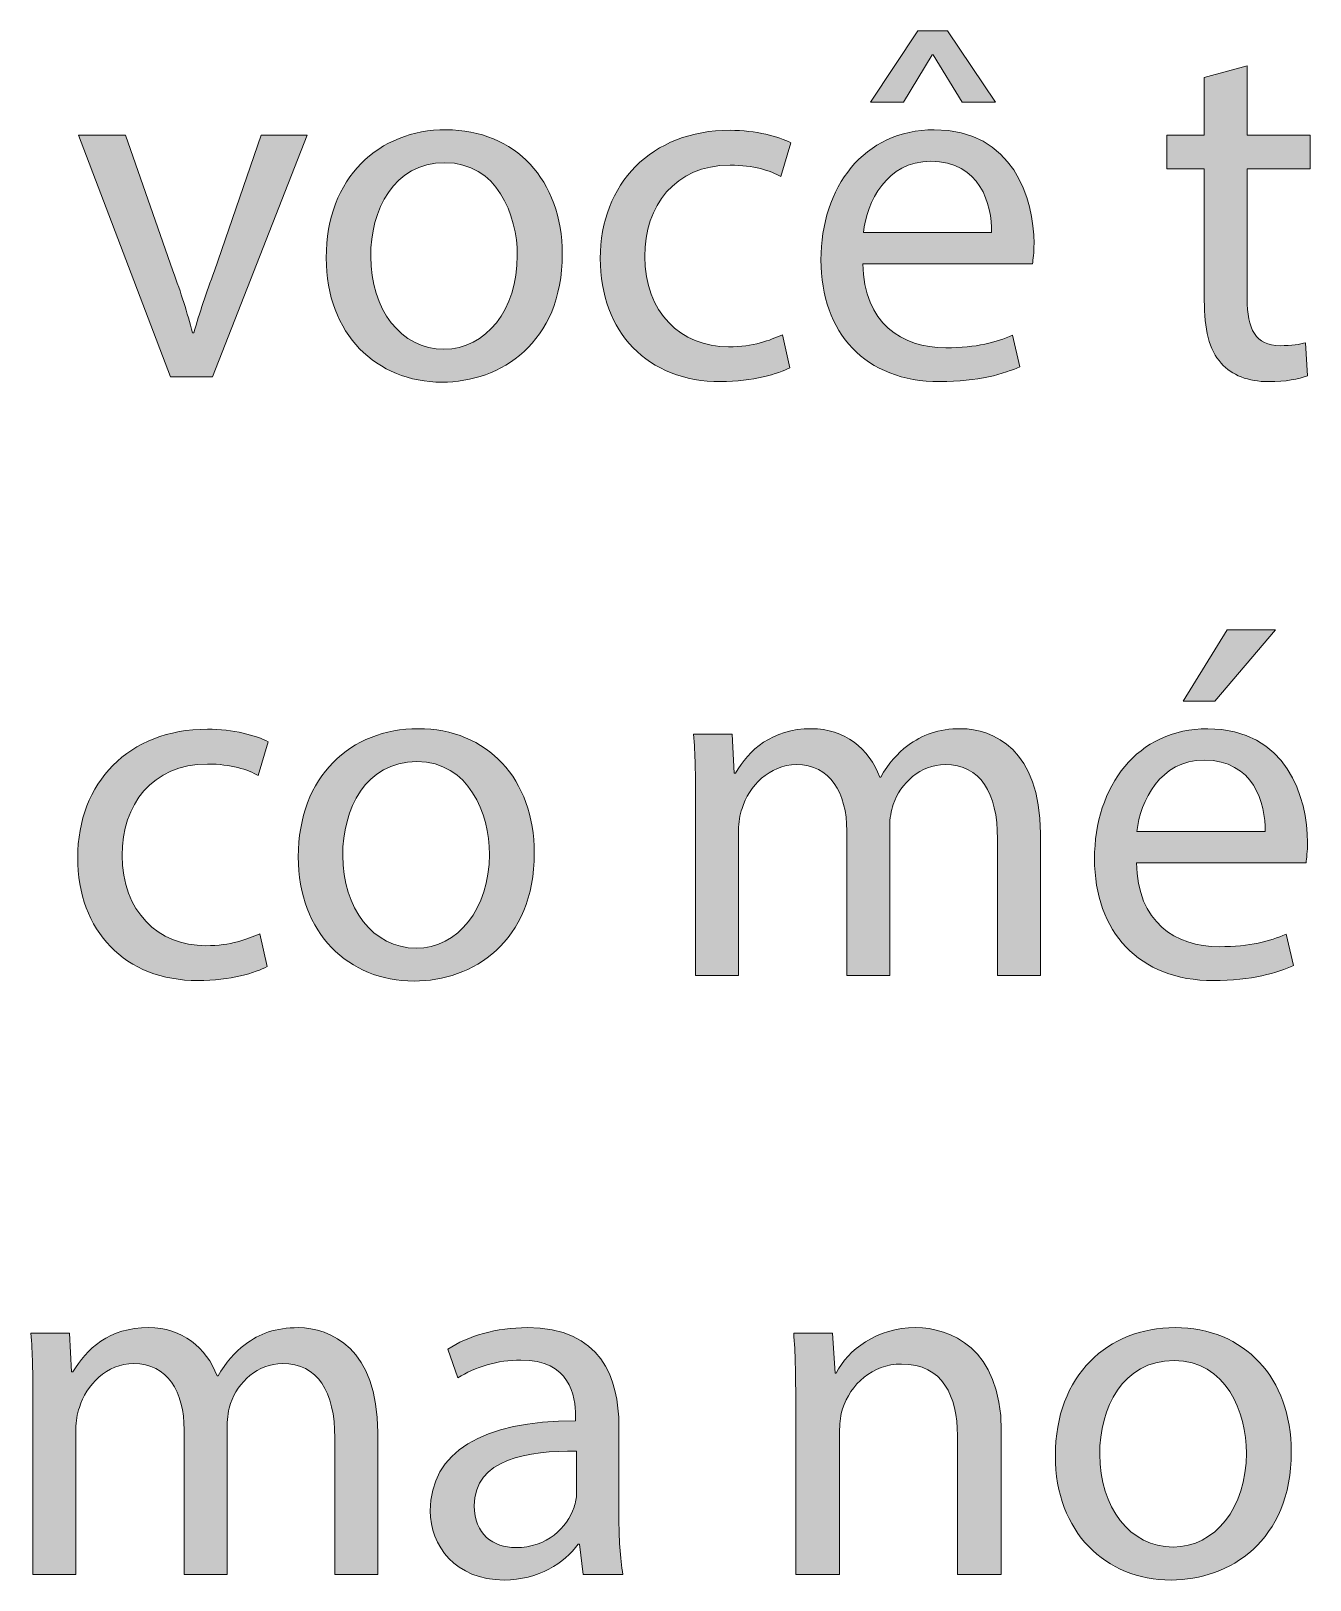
# Model space of a CAD drawing. Header units: inches. Extents: x -507 to 1392, y -754 to 68.
# Drawn here: x 702.62 to 728.25, y -320.25 to -289.21 of the extents above; entities that cross this region are included whole.
import ezdxf

# ---------------------------------------------------------------- set-up
doc = ezdxf.new("R2010")
doc.units = ezdxf.units.IN
doc.header["$MEASUREMENT"] = 0
doc.layers.add('back', color=7, linetype='Continuous')

# ---------------------------------------------------------------- blocks, each defined once
blk = doc.blocks.new('block 192')
at = {"layer": 'back', "true_color": 0x231f20}
h = blk.add_hatch(color=250, dxfattribs=at)
h.dxf.hatch_style = 2
edge = h.paths.add_edge_path()
edge.add_spline(control_points=[(719.291, -293.882), (719.311, -295.072), (720.07, -295.562), (720.95, -295.562), (721.579, -295.562), (721.959, -295.452), (722.289, -295.312), (722.289, -295.312), (722.438, -295.941), (722.438, -295.941), (722.129, -296.081), (721.6, -296.241), (720.83, -296.241), (719.341, -296.241), (718.451, -295.262), (718.451, -293.802), (718.451, -292.343), (719.311, -291.194), (720.72, -291.194), (722.299, -291.194), (722.719, -292.583), (722.719, -293.473), (722.719, -293.652), (722.699, -293.792), (722.688, -293.882), (722.688, -293.882), (719.291, -293.882), (719.291, -293.882)], knot_values=[0, 0, 0, 0, 1, 1, 1, 2, 2, 2, 3, 3, 3, 4, 4, 4, 5, 5, 5, 6, 6, 6, 7, 7, 7, 8, 8, 8, 9, 9, 9, 9], degree=3, periodic=1)
edge = h.paths.add_edge_path()
edge.add_spline(control_points=[(721.869, -293.253), (721.879, -292.693), (721.64, -291.824), (720.649, -291.824), (719.761, -291.824), (719.37, -292.643), (719.301, -293.253), (719.301, -293.253), (721.869, -293.253), (721.869, -293.253)], knot_values=[0, 0, 0, 0, 1, 1, 1, 2, 2, 2, 3, 3, 3, 3], degree=3, periodic=1)
h.paths.add_polyline_path([(720.989, -289.215), (721.949, -290.644), (721.279, -290.644), (720.7, -289.695), (720.68, -289.695), (720.101, -290.644), (719.44, -290.644), (720.39, -289.215)])
h = blk.add_hatch(color=250, dxfattribs=at)
h.dxf.hatch_style = 2
edge = h.paths.add_edge_path()
edge.add_spline(control_points=[(726.989, -289.915), (726.989, -289.915), (726.989, -291.304), (726.989, -291.304), (726.989, -291.304), (728.248, -291.304), (728.248, -291.304), (728.248, -291.304), (728.248, -291.974), (728.248, -291.974), (728.248, -291.974), (726.989, -291.974), (726.989, -291.974), (726.989, -291.974), (726.989, -294.582), (726.989, -294.582), (726.989, -295.182), (727.159, -295.521), (727.648, -295.521), (727.879, -295.521), (728.049, -295.492), (728.158, -295.461), (728.158, -295.461), (728.198, -296.121), (728.198, -296.121), (728.028, -296.191), (727.759, -296.241), (727.419, -296.241), (727.009, -296.241), (726.68, -296.111), (726.47, -295.871), (726.22, -295.611), (726.13, -295.182), (726.13, -294.612), (726.13, -294.612), (726.13, -291.974), (726.13, -291.974), (726.13, -291.974), (725.38, -291.974), (725.38, -291.974), (725.38, -291.974), (725.38, -291.304), (725.38, -291.304), (725.38, -291.304), (726.13, -291.304), (726.13, -291.304), (726.13, -291.304), (726.13, -290.145), (726.13, -290.145), (726.13, -290.145), (726.989, -289.915), (726.989, -289.915)], knot_values=[0, 0, 0, 0, 1, 1, 1, 2, 2, 2, 3, 3, 3, 4, 4, 4, 5, 5, 5, 6, 6, 6, 7, 7, 7, 8, 8, 8, 9, 9, 9, 10, 10, 10, 11, 11, 11, 12, 12, 12, 13, 13, 13, 14, 14, 14, 15, 15, 15, 16, 16, 16, 17, 17, 17, 17], degree=3, periodic=1)
h = blk.add_hatch(color=250, dxfattribs=at)
h.dxf.hatch_style = 2
edge = h.paths.add_edge_path()
edge.add_spline(control_points=[(704.52, -291.304), (704.52, -291.304), (705.47, -294.022), (705.47, -294.022), (705.629, -294.462), (705.759, -294.862), (705.859, -295.262), (705.859, -295.262), (705.889, -295.262), (705.889, -295.262), (705.999, -294.862), (706.139, -294.462), (706.299, -294.022), (706.299, -294.022), (707.238, -291.304), (707.238, -291.304), (707.238, -291.304), (708.158, -291.304), (708.158, -291.304), (708.158, -291.304), (706.259, -296.141), (706.259, -296.141), (706.259, -296.141), (705.419, -296.141), (705.419, -296.141), (705.419, -296.141), (703.58, -291.304), (703.58, -291.304), (703.58, -291.304), (704.52, -291.304), (704.52, -291.304)], knot_values=[0, 0, 0, 0, 1, 1, 1, 2, 2, 2, 3, 3, 3, 4, 4, 4, 5, 5, 5, 6, 6, 6, 7, 7, 7, 8, 8, 8, 9, 9, 9, 10, 10, 10, 10], degree=3, periodic=1)
h = blk.add_hatch(color=250, dxfattribs=at)
h.dxf.hatch_style = 2
edge = h.paths.add_edge_path()
edge.add_spline(control_points=[(713.268, -293.683), (713.268, -295.472), (712.028, -296.251), (710.859, -296.251), (709.55, -296.251), (708.54, -295.292), (708.54, -293.762), (708.54, -292.143), (709.6, -291.194), (710.938, -291.194), (712.328, -291.194), (713.268, -292.203), (713.268, -293.683)], knot_values=[0, 0, 0, 0, 1, 1, 1, 2, 2, 2, 3, 3, 3, 4, 4, 4, 4], degree=3, periodic=1)
edge = h.paths.add_edge_path()
edge.add_spline(control_points=[(709.43, -293.732), (709.43, -294.792), (710.039, -295.591), (710.898, -295.591), (711.738, -295.591), (712.368, -294.802), (712.368, -293.712), (712.368, -292.893), (711.958, -291.854), (710.919, -291.854), (709.88, -291.854), (709.43, -292.813), (709.43, -293.732)], knot_values=[0, 0, 0, 0, 1, 1, 1, 2, 2, 2, 3, 3, 3, 4, 4, 4, 4], degree=3, periodic=1)
h = blk.add_hatch(color=250, dxfattribs=at)
h.dxf.hatch_style = 2
edge = h.paths.add_edge_path()
edge.add_spline(control_points=[(717.828, -295.961), (717.599, -296.081), (717.089, -296.241), (716.439, -296.241), (714.979, -296.241), (714.03, -295.251), (714.03, -293.772), (714.03, -292.283), (715.05, -291.204), (716.629, -291.204), (717.149, -291.204), (717.608, -291.334), (717.849, -291.454), (717.849, -291.454), (717.648, -292.133), (717.648, -292.133), (717.438, -292.013), (717.109, -291.903), (716.629, -291.903), (715.52, -291.903), (714.92, -292.723), (714.92, -293.732), (714.92, -294.852), (715.64, -295.542), (716.6, -295.542), (717.099, -295.542), (717.429, -295.412), (717.679, -295.302), (717.679, -295.302), (717.828, -295.961), (717.828, -295.961)], knot_values=[0, 0, 0, 0, 1, 1, 1, 2, 2, 2, 3, 3, 3, 4, 4, 4, 5, 5, 5, 6, 6, 6, 7, 7, 7, 8, 8, 8, 9, 9, 9, 10, 10, 10, 10], degree=3, periodic=1)
h = blk.add_hatch(color=250, dxfattribs=at)
h.dxf.hatch_style = 2
edge = h.paths.add_edge_path()
edge.add_spline(control_points=[(724.771, -305.882), (724.79, -307.072), (725.55, -307.562), (726.429, -307.562), (727.059, -307.562), (727.438, -307.452), (727.769, -307.312), (727.769, -307.312), (727.918, -307.941), (727.918, -307.941), (727.608, -308.081), (727.079, -308.241), (726.31, -308.241), (724.82, -308.241), (723.931, -307.262), (723.931, -305.802), (723.931, -304.343), (724.79, -303.194), (726.199, -303.194), (727.778, -303.194), (728.198, -304.583), (728.198, -305.473), (728.198, -305.652), (728.179, -305.792), (728.168, -305.882), (728.168, -305.882), (724.771, -305.882), (724.771, -305.882)], knot_values=[0, 0, 0, 0, 1, 1, 1, 2, 2, 2, 3, 3, 3, 4, 4, 4, 5, 5, 5, 6, 6, 6, 7, 7, 7, 8, 8, 8, 9, 9, 9, 9], degree=3, periodic=1)
edge = h.paths.add_edge_path()
edge.add_spline(control_points=[(727.349, -305.253), (727.358, -304.693), (727.119, -303.824), (726.129, -303.824), (725.24, -303.824), (724.85, -304.643), (724.78, -305.253), (724.78, -305.253), (727.349, -305.253), (727.349, -305.253)], knot_values=[0, 0, 0, 0, 1, 1, 1, 2, 2, 2, 3, 3, 3, 3], degree=3, periodic=1)
h.paths.add_polyline_path([(727.559, -301.215), (726.339, -302.644), (725.71, -302.644), (726.589, -301.215)])
h = blk.add_hatch(color=250, dxfattribs=at)
h.dxf.hatch_style = 2
edge = h.paths.add_edge_path()
edge.add_spline(control_points=[(707.358, -307.961), (707.128, -308.081), (706.618, -308.241), (705.969, -308.241), (704.51, -308.241), (703.561, -307.251), (703.561, -305.772), (703.561, -304.283), (704.58, -303.204), (706.159, -303.204), (706.679, -303.204), (707.139, -303.334), (707.378, -303.454), (707.378, -303.454), (707.179, -304.133), (707.179, -304.133), (706.969, -304.013), (706.639, -303.903), (706.159, -303.903), (705.05, -303.903), (704.45, -304.723), (704.45, -305.732), (704.45, -306.852), (705.169, -307.542), (706.129, -307.542), (706.629, -307.542), (706.958, -307.412), (707.208, -307.302), (707.208, -307.302), (707.358, -307.961), (707.358, -307.961)], knot_values=[0, 0, 0, 0, 1, 1, 1, 2, 2, 2, 3, 3, 3, 4, 4, 4, 5, 5, 5, 6, 6, 6, 7, 7, 7, 8, 8, 8, 9, 9, 9, 10, 10, 10, 10], degree=3, periodic=1)
h = blk.add_hatch(color=250, dxfattribs=at)
h.dxf.hatch_style = 2
edge = h.paths.add_edge_path()
edge.add_spline(control_points=[(712.708, -305.683), (712.708, -307.472), (711.468, -308.251), (710.299, -308.251), (708.989, -308.251), (707.98, -307.292), (707.98, -305.762), (707.98, -304.143), (709.04, -303.194), (710.379, -303.194), (711.768, -303.194), (712.708, -304.203), (712.708, -305.683)], knot_values=[0, 0, 0, 0, 1, 1, 1, 2, 2, 2, 3, 3, 3, 4, 4, 4, 4], degree=3, periodic=1)
edge = h.paths.add_edge_path()
edge.add_spline(control_points=[(708.87, -305.732), (708.87, -306.792), (709.479, -307.591), (710.339, -307.591), (711.179, -307.591), (711.808, -306.802), (711.808, -305.712), (711.808, -304.893), (711.398, -303.854), (710.358, -303.854), (709.319, -303.854), (708.87, -304.813), (708.87, -305.732)], knot_values=[0, 0, 0, 0, 1, 1, 1, 2, 2, 2, 3, 3, 3, 4, 4, 4, 4], degree=3, periodic=1)
h = blk.add_hatch(color=250, dxfattribs=at)
h.dxf.hatch_style = 2
edge = h.paths.add_edge_path()
edge.add_spline(control_points=[(715.94, -304.613), (715.94, -304.113), (715.931, -303.704), (715.9, -303.304), (715.9, -303.304), (716.67, -303.304), (716.67, -303.304), (716.67, -303.304), (716.71, -304.083), (716.71, -304.083), (716.71, -304.083), (716.74, -304.083), (716.74, -304.083), (717.01, -303.624), (717.46, -303.194), (718.259, -303.194), (718.919, -303.194), (719.419, -303.594), (719.629, -304.163), (719.629, -304.163), (719.648, -304.163), (719.648, -304.163), (719.799, -303.894), (719.988, -303.684), (720.188, -303.534), (720.479, -303.314), (720.798, -303.194), (721.258, -303.194), (721.897, -303.194), (722.847, -303.614), (722.847, -305.292), (722.847, -305.292), (722.847, -308.141), (722.847, -308.141), (722.847, -308.141), (721.987, -308.141), (721.987, -308.141), (721.987, -308.141), (721.987, -305.403), (721.987, -305.403), (721.987, -304.473), (721.647, -303.914), (720.938, -303.914), (720.438, -303.914), (720.048, -304.283), (719.898, -304.713), (719.858, -304.833), (719.828, -304.993), (719.828, -305.153), (719.828, -305.153), (719.828, -308.141), (719.828, -308.141), (719.828, -308.141), (718.969, -308.141), (718.969, -308.141), (718.969, -308.141), (718.969, -305.243), (718.969, -305.243), (718.969, -304.473), (718.629, -303.914), (717.959, -303.914), (717.41, -303.914), (717.01, -304.353), (716.87, -304.793), (716.82, -304.923), (716.8, -305.073), (716.8, -305.223), (716.8, -305.223), (716.8, -308.141), (716.8, -308.141), (716.8, -308.141), (715.94, -308.141), (715.94, -308.141), (715.94, -308.141), (715.94, -304.613), (715.94, -304.613)], knot_values=[0, 0, 0, 0, 1, 1, 1, 2, 2, 2, 3, 3, 3, 4, 4, 4, 5, 5, 5, 6, 6, 6, 7, 7, 7, 8, 8, 8, 9, 9, 9, 10, 10, 10, 11, 11, 11, 12, 12, 12, 13, 13, 13, 14, 14, 14, 15, 15, 15, 16, 16, 16, 17, 17, 17, 18, 18, 18, 19, 19, 19, 20, 20, 20, 21, 21, 21, 22, 22, 22, 23, 23, 23, 24, 24, 24, 25, 25, 25, 25], degree=3, periodic=1)
h = blk.add_hatch(color=250, dxfattribs=at)
h.dxf.hatch_style = 2
edge = h.paths.add_edge_path()
edge.add_spline(control_points=[(702.665, -316.613), (702.665, -316.113), (702.655, -315.704), (702.625, -315.304), (702.625, -315.304), (703.395, -315.304), (703.395, -315.304), (703.395, -315.304), (703.435, -316.083), (703.435, -316.083), (703.435, -316.083), (703.465, -316.083), (703.465, -316.083), (703.734, -315.624), (704.185, -315.194), (704.984, -315.194), (705.644, -315.194), (706.144, -315.594), (706.354, -316.163), (706.354, -316.163), (706.373, -316.163), (706.373, -316.163), (706.523, -315.894), (706.713, -315.684), (706.913, -315.534), (707.203, -315.314), (707.522, -315.194), (707.982, -315.194), (708.622, -315.194), (709.571, -315.614), (709.571, -317.292), (709.571, -317.292), (709.571, -320.141), (709.571, -320.141), (709.571, -320.141), (708.712, -320.141), (708.712, -320.141), (708.712, -320.141), (708.712, -317.403), (708.712, -317.403), (708.712, -316.473), (708.372, -315.914), (707.663, -315.914), (707.163, -315.914), (706.773, -316.283), (706.623, -316.713), (706.583, -316.833), (706.554, -316.993), (706.554, -317.153), (706.554, -317.153), (706.554, -320.141), (706.554, -320.141), (706.554, -320.141), (705.693, -320.141), (705.693, -320.141), (705.693, -320.141), (705.693, -317.243), (705.693, -317.243), (705.693, -316.473), (705.354, -315.914), (704.685, -315.914), (704.135, -315.914), (703.734, -316.353), (703.595, -316.793), (703.545, -316.923), (703.525, -317.073), (703.525, -317.223), (703.525, -317.223), (703.525, -320.141), (703.525, -320.141), (703.525, -320.141), (702.665, -320.141), (702.665, -320.141), (702.665, -320.141), (702.665, -316.613), (702.665, -316.613)], knot_values=[0, 0, 0, 0, 1, 1, 1, 2, 2, 2, 3, 3, 3, 4, 4, 4, 5, 5, 5, 6, 6, 6, 7, 7, 7, 8, 8, 8, 9, 9, 9, 10, 10, 10, 11, 11, 11, 12, 12, 12, 13, 13, 13, 14, 14, 14, 15, 15, 15, 16, 16, 16, 17, 17, 17, 18, 18, 18, 19, 19, 19, 20, 20, 20, 21, 21, 21, 22, 22, 22, 23, 23, 23, 24, 24, 24, 25, 25, 25, 25], degree=3, periodic=1)
h = blk.add_hatch(color=250, dxfattribs=at)
h.dxf.hatch_style = 2
edge = h.paths.add_edge_path()
edge.add_spline(control_points=[(713.684, -320.141), (713.684, -320.141), (713.614, -319.531), (713.614, -319.531), (713.614, -319.531), (713.584, -319.531), (713.584, -319.531), (713.314, -319.911), (712.794, -320.251), (712.104, -320.251), (711.125, -320.251), (710.625, -319.562), (710.625, -318.862), (710.625, -317.692), (711.665, -317.053), (713.534, -317.063), (713.534, -317.063), (713.534, -316.963), (713.534, -316.963), (713.534, -316.563), (713.424, -315.843), (712.435, -315.843), (711.984, -315.843), (711.515, -315.983), (711.175, -316.203), (711.175, -316.203), (710.976, -315.624), (710.976, -315.624), (711.375, -315.364), (711.955, -315.194), (712.564, -315.194), (714.044, -315.194), (714.403, -316.203), (714.403, -317.173), (714.403, -317.173), (714.403, -318.982), (714.403, -318.982), (714.403, -319.401), (714.424, -319.812), (714.483, -320.141), (714.483, -320.141), (713.684, -320.141), (713.684, -320.141)], knot_values=[0, 0, 0, 0, 1, 1, 1, 2, 2, 2, 3, 3, 3, 4, 4, 4, 5, 5, 5, 6, 6, 6, 7, 7, 7, 8, 8, 8, 9, 9, 9, 10, 10, 10, 11, 11, 11, 12, 12, 12, 13, 13, 13, 14, 14, 14, 14], degree=3, periodic=1)
edge = h.paths.add_edge_path()
edge.add_spline(control_points=[(713.554, -317.672), (712.595, -317.652), (711.505, -317.822), (711.505, -318.762), (711.505, -319.332), (711.885, -319.602), (712.335, -319.602), (712.964, -319.602), (713.364, -319.202), (713.504, -318.792), (713.534, -318.702), (713.554, -318.602), (713.554, -318.512), (713.554, -318.512), (713.554, -317.672), (713.554, -317.672)], knot_values=[0, 0, 0, 0, 1, 1, 1, 2, 2, 2, 3, 3, 3, 4, 4, 4, 5, 5, 5, 5], degree=3, periodic=1)
h = blk.add_hatch(color=250, dxfattribs=at)
h.dxf.hatch_style = 2
edge = h.paths.add_edge_path()
edge.add_spline(control_points=[(717.945, -316.613), (717.945, -316.113), (717.936, -315.704), (717.905, -315.304), (717.905, -315.304), (718.685, -315.304), (718.685, -315.304), (718.685, -315.304), (718.735, -316.104), (718.735, -316.104), (718.735, -316.104), (718.755, -316.104), (718.755, -316.104), (718.995, -315.644), (719.555, -315.194), (720.354, -315.194), (721.023, -315.194), (722.063, -315.594), (722.063, -317.253), (722.063, -317.253), (722.063, -320.141), (722.063, -320.141), (722.063, -320.141), (721.184, -320.141), (721.184, -320.141), (721.184, -320.141), (721.184, -317.353), (721.184, -317.353), (721.184, -316.573), (720.894, -315.923), (720.064, -315.923), (719.484, -315.923), (719.035, -316.333), (718.885, -316.823), (718.845, -316.933), (718.825, -317.083), (718.825, -317.233), (718.825, -317.233), (718.825, -320.141), (718.825, -320.141), (718.825, -320.141), (717.945, -320.141), (717.945, -320.141), (717.945, -320.141), (717.945, -316.613), (717.945, -316.613)], knot_values=[0, 0, 0, 0, 1, 1, 1, 2, 2, 2, 3, 3, 3, 4, 4, 4, 5, 5, 5, 6, 6, 6, 7, 7, 7, 8, 8, 8, 9, 9, 9, 10, 10, 10, 11, 11, 11, 12, 12, 12, 13, 13, 13, 14, 14, 14, 15, 15, 15, 15], degree=3, periodic=1)
h = blk.add_hatch(color=250, dxfattribs=at)
h.dxf.hatch_style = 2
edge = h.paths.add_edge_path()
edge.add_spline(control_points=[(727.873, -317.683), (727.873, -319.472), (726.634, -320.251), (725.464, -320.251), (724.155, -320.251), (723.146, -319.292), (723.146, -317.762), (723.146, -316.143), (724.205, -315.194), (725.544, -315.194), (726.934, -315.194), (727.873, -316.203), (727.873, -317.683)], knot_values=[0, 0, 0, 0, 1, 1, 1, 2, 2, 2, 3, 3, 3, 4, 4, 4, 4], degree=3, periodic=1)
edge = h.paths.add_edge_path()
edge.add_spline(control_points=[(724.035, -317.732), (724.035, -318.792), (724.645, -319.591), (725.504, -319.591), (726.344, -319.591), (726.974, -318.802), (726.974, -317.712), (726.974, -316.893), (726.563, -315.854), (725.524, -315.854), (724.484, -315.854), (724.035, -316.813), (724.035, -317.732)], knot_values=[0, 0, 0, 0, 1, 1, 1, 2, 2, 2, 3, 3, 3, 4, 4, 4, 4], degree=3, periodic=1)
at = {"layer": 'back', "lineweight": 0}
for points in [[(720.989, -289.215), (721.949, -290.644), (721.279, -290.644), (720.7, -289.695), (720.68, -289.695), (720.101, -290.644), (719.44, -290.644), (720.39, -289.215), (720.989, -289.215)], [(727.559, -301.215), (726.339, -302.644), (725.71, -302.644), (726.589, -301.215), (727.559, -301.215)]]:
    blk.add_lwpolyline(points, dxfattribs=at)
for points, knots in [([(726.989, -289.915), (726.989, -289.915), (726.989, -291.304), (726.989, -291.304), (726.989, -291.304), (728.248, -291.304), (728.248, -291.304), (728.248, -291.304), (728.248, -291.974), (728.248, -291.974), (728.248, -291.974), (726.989, -291.974), (726.989, -291.974), (726.989, -291.974), (726.989, -294.582), (726.989, -294.582), (726.989, -295.182), (727.159, -295.521), (727.648, -295.521), (727.879, -295.521), (728.049, -295.492), (728.158, -295.461), (728.158, -295.461), (728.198, -296.121), (728.198, -296.121), (728.028, -296.191), (727.759, -296.241), (727.419, -296.241), (727.009, -296.241), (726.68, -296.111), (726.47, -295.871), (726.22, -295.611), (726.13, -295.182), (726.13, -294.612), (726.13, -294.612), (726.13, -291.974), (726.13, -291.974), (726.13, -291.974), (725.38, -291.974), (725.38, -291.974), (725.38, -291.974), (725.38, -291.304), (725.38, -291.304), (725.38, -291.304), (726.13, -291.304), (726.13, -291.304), (726.13, -291.304), (726.13, -290.145), (726.13, -290.145), (726.13, -290.145), (726.989, -289.915), (726.989, -289.915)], [0, 0, 0, 0, 1, 1, 1, 2, 2, 2, 3, 3, 3, 4, 4, 4, 5, 5, 5, 6, 6, 6, 7, 7, 7, 8, 8, 8, 9, 9, 9, 10, 10, 10, 11, 11, 11, 12, 12, 12, 13, 13, 13, 14, 14, 14, 15, 15, 15, 16, 16, 16, 17, 17, 17, 17]), ([(704.52, -291.304), (704.52, -291.304), (705.47, -294.022), (705.47, -294.022), (705.629, -294.462), (705.759, -294.862), (705.859, -295.262), (705.859, -295.262), (705.889, -295.262), (705.889, -295.262), (705.999, -294.862), (706.139, -294.462), (706.299, -294.022), (706.299, -294.022), (707.238, -291.304), (707.238, -291.304), (707.238, -291.304), (708.158, -291.304), (708.158, -291.304), (708.158, -291.304), (706.259, -296.141), (706.259, -296.141), (706.259, -296.141), (705.419, -296.141), (705.419, -296.141), (705.419, -296.141), (703.58, -291.304), (703.58, -291.304), (703.58, -291.304), (704.52, -291.304), (704.52, -291.304)], [0, 0, 0, 0, 1, 1, 1, 2, 2, 2, 3, 3, 3, 4, 4, 4, 5, 5, 5, 6, 6, 6, 7, 7, 7, 8, 8, 8, 9, 9, 9, 10, 10, 10, 10]), ([(713.268, -293.683), (713.268, -295.472), (712.028, -296.251), (710.859, -296.251), (709.55, -296.251), (708.54, -295.292), (708.54, -293.762), (708.54, -292.143), (709.6, -291.194), (710.938, -291.194), (712.328, -291.194), (713.268, -292.203), (713.268, -293.683)], [0, 0, 0, 0, 1, 1, 1, 2, 2, 2, 3, 3, 3, 4, 4, 4, 4]), ([(717.828, -295.961), (717.599, -296.081), (717.089, -296.241), (716.439, -296.241), (714.979, -296.241), (714.03, -295.251), (714.03, -293.772), (714.03, -292.283), (715.05, -291.204), (716.629, -291.204), (717.149, -291.204), (717.608, -291.334), (717.849, -291.454), (717.849, -291.454), (717.648, -292.133), (717.648, -292.133), (717.438, -292.013), (717.109, -291.903), (716.629, -291.903), (715.52, -291.903), (714.92, -292.723), (714.92, -293.732), (714.92, -294.852), (715.64, -295.542), (716.6, -295.542), (717.099, -295.542), (717.429, -295.412), (717.679, -295.302), (717.679, -295.302), (717.828, -295.961), (717.828, -295.961)], [0, 0, 0, 0, 1, 1, 1, 2, 2, 2, 3, 3, 3, 4, 4, 4, 5, 5, 5, 6, 6, 6, 7, 7, 7, 8, 8, 8, 9, 9, 9, 10, 10, 10, 10]), ([(719.291, -293.882), (719.311, -295.072), (720.07, -295.562), (720.95, -295.562), (721.579, -295.562), (721.959, -295.452), (722.289, -295.312), (722.289, -295.312), (722.438, -295.941), (722.438, -295.941), (722.129, -296.081), (721.6, -296.241), (720.83, -296.241), (719.341, -296.241), (718.451, -295.262), (718.451, -293.802), (718.451, -292.343), (719.311, -291.194), (720.72, -291.194), (722.299, -291.194), (722.719, -292.583), (722.719, -293.473), (722.719, -293.652), (722.699, -293.792), (722.688, -293.882), (722.688, -293.882), (719.291, -293.882), (719.291, -293.882)], [0, 0, 0, 0, 1, 1, 1, 2, 2, 2, 3, 3, 3, 4, 4, 4, 5, 5, 5, 6, 6, 6, 7, 7, 7, 8, 8, 8, 9, 9, 9, 9]), ([(709.43, -293.732), (709.43, -294.792), (710.039, -295.591), (710.898, -295.591), (711.738, -295.591), (712.368, -294.802), (712.368, -293.712), (712.368, -292.893), (711.958, -291.854), (710.919, -291.854), (709.88, -291.854), (709.43, -292.813), (709.43, -293.732)], [0, 0, 0, 0, 1, 1, 1, 2, 2, 2, 3, 3, 3, 4, 4, 4, 4]), ([(721.869, -293.253), (721.879, -292.693), (721.64, -291.824), (720.649, -291.824), (719.761, -291.824), (719.37, -292.643), (719.301, -293.253), (719.301, -293.253), (721.869, -293.253), (721.869, -293.253)], [0, 0, 0, 0, 1, 1, 1, 2, 2, 2, 3, 3, 3, 3]), ([(707.358, -307.961), (707.128, -308.081), (706.618, -308.241), (705.969, -308.241), (704.51, -308.241), (703.561, -307.251), (703.561, -305.772), (703.561, -304.283), (704.58, -303.204), (706.159, -303.204), (706.679, -303.204), (707.139, -303.334), (707.378, -303.454), (707.378, -303.454), (707.179, -304.133), (707.179, -304.133), (706.969, -304.013), (706.639, -303.903), (706.159, -303.903), (705.05, -303.903), (704.45, -304.723), (704.45, -305.732), (704.45, -306.852), (705.169, -307.542), (706.129, -307.542), (706.629, -307.542), (706.958, -307.412), (707.208, -307.302), (707.208, -307.302), (707.358, -307.961), (707.358, -307.961)], [0, 0, 0, 0, 1, 1, 1, 2, 2, 2, 3, 3, 3, 4, 4, 4, 5, 5, 5, 6, 6, 6, 7, 7, 7, 8, 8, 8, 9, 9, 9, 10, 10, 10, 10]), ([(712.708, -305.683), (712.708, -307.472), (711.468, -308.251), (710.299, -308.251), (708.989, -308.251), (707.98, -307.292), (707.98, -305.762), (707.98, -304.143), (709.04, -303.194), (710.379, -303.194), (711.768, -303.194), (712.708, -304.203), (712.708, -305.683)], [0, 0, 0, 0, 1, 1, 1, 2, 2, 2, 3, 3, 3, 4, 4, 4, 4]), ([(715.94, -304.613), (715.94, -304.113), (715.931, -303.704), (715.9, -303.304), (715.9, -303.304), (716.67, -303.304), (716.67, -303.304), (716.67, -303.304), (716.71, -304.083), (716.71, -304.083), (716.71, -304.083), (716.74, -304.083), (716.74, -304.083), (717.01, -303.624), (717.46, -303.194), (718.259, -303.194), (718.919, -303.194), (719.419, -303.594), (719.629, -304.163), (719.629, -304.163), (719.648, -304.163), (719.648, -304.163), (719.799, -303.894), (719.988, -303.684), (720.188, -303.534), (720.479, -303.314), (720.798, -303.194), (721.258, -303.194), (721.897, -303.194), (722.847, -303.614), (722.847, -305.292), (722.847, -305.292), (722.847, -308.141), (722.847, -308.141), (722.847, -308.141), (721.987, -308.141), (721.987, -308.141), (721.987, -308.141), (721.987, -305.403), (721.987, -305.403), (721.987, -304.473), (721.647, -303.914), (720.938, -303.914), (720.438, -303.914), (720.048, -304.283), (719.898, -304.713), (719.858, -304.833), (719.828, -304.993), (719.828, -305.153), (719.828, -305.153), (719.828, -308.141), (719.828, -308.141), (719.828, -308.141), (718.969, -308.141), (718.969, -308.141), (718.969, -308.141), (718.969, -305.243), (718.969, -305.243), (718.969, -304.473), (718.629, -303.914), (717.959, -303.914), (717.41, -303.914), (717.01, -304.353), (716.87, -304.793), (716.82, -304.923), (716.8, -305.073), (716.8, -305.223), (716.8, -305.223), (716.8, -308.141), (716.8, -308.141), (716.8, -308.141), (715.94, -308.141), (715.94, -308.141), (715.94, -308.141), (715.94, -304.613), (715.94, -304.613)], [0, 0, 0, 0, 1, 1, 1, 2, 2, 2, 3, 3, 3, 4, 4, 4, 5, 5, 5, 6, 6, 6, 7, 7, 7, 8, 8, 8, 9, 9, 9, 10, 10, 10, 11, 11, 11, 12, 12, 12, 13, 13, 13, 14, 14, 14, 15, 15, 15, 16, 16, 16, 17, 17, 17, 18, 18, 18, 19, 19, 19, 20, 20, 20, 21, 21, 21, 22, 22, 22, 23, 23, 23, 24, 24, 24, 25, 25, 25, 25]), ([(724.771, -305.882), (724.79, -307.072), (725.55, -307.562), (726.429, -307.562), (727.059, -307.562), (727.438, -307.452), (727.769, -307.312), (727.769, -307.312), (727.918, -307.941), (727.918, -307.941), (727.608, -308.081), (727.079, -308.241), (726.31, -308.241), (724.82, -308.241), (723.931, -307.262), (723.931, -305.802), (723.931, -304.343), (724.79, -303.194), (726.199, -303.194), (727.778, -303.194), (728.198, -304.583), (728.198, -305.473), (728.198, -305.652), (728.179, -305.792), (728.168, -305.882), (728.168, -305.882), (724.771, -305.882), (724.771, -305.882)], [0, 0, 0, 0, 1, 1, 1, 2, 2, 2, 3, 3, 3, 4, 4, 4, 5, 5, 5, 6, 6, 6, 7, 7, 7, 8, 8, 8, 9, 9, 9, 9]), ([(727.349, -305.253), (727.358, -304.693), (727.119, -303.824), (726.129, -303.824), (725.24, -303.824), (724.85, -304.643), (724.78, -305.253), (724.78, -305.253), (727.349, -305.253), (727.349, -305.253)], [0, 0, 0, 0, 1, 1, 1, 2, 2, 2, 3, 3, 3, 3]), ([(708.87, -305.732), (708.87, -306.792), (709.479, -307.591), (710.339, -307.591), (711.179, -307.591), (711.808, -306.802), (711.808, -305.712), (711.808, -304.893), (711.398, -303.854), (710.358, -303.854), (709.319, -303.854), (708.87, -304.813), (708.87, -305.732)], [0, 0, 0, 0, 1, 1, 1, 2, 2, 2, 3, 3, 3, 4, 4, 4, 4]), ([(702.665, -316.613), (702.665, -316.113), (702.655, -315.704), (702.625, -315.304), (702.625, -315.304), (703.395, -315.304), (703.395, -315.304), (703.395, -315.304), (703.435, -316.083), (703.435, -316.083), (703.435, -316.083), (703.465, -316.083), (703.465, -316.083), (703.734, -315.624), (704.185, -315.194), (704.984, -315.194), (705.644, -315.194), (706.144, -315.594), (706.354, -316.163), (706.354, -316.163), (706.373, -316.163), (706.373, -316.163), (706.523, -315.894), (706.713, -315.684), (706.913, -315.534), (707.203, -315.314), (707.522, -315.194), (707.982, -315.194), (708.622, -315.194), (709.571, -315.614), (709.571, -317.292), (709.571, -317.292), (709.571, -320.141), (709.571, -320.141), (709.571, -320.141), (708.712, -320.141), (708.712, -320.141), (708.712, -320.141), (708.712, -317.403), (708.712, -317.403), (708.712, -316.473), (708.372, -315.914), (707.663, -315.914), (707.163, -315.914), (706.773, -316.283), (706.623, -316.713), (706.583, -316.833), (706.554, -316.993), (706.554, -317.153), (706.554, -317.153), (706.554, -320.141), (706.554, -320.141), (706.554, -320.141), (705.693, -320.141), (705.693, -320.141), (705.693, -320.141), (705.693, -317.243), (705.693, -317.243), (705.693, -316.473), (705.354, -315.914), (704.685, -315.914), (704.135, -315.914), (703.734, -316.353), (703.595, -316.793), (703.545, -316.923), (703.525, -317.073), (703.525, -317.223), (703.525, -317.223), (703.525, -320.141), (703.525, -320.141), (703.525, -320.141), (702.665, -320.141), (702.665, -320.141), (702.665, -320.141), (702.665, -316.613), (702.665, -316.613)], [0, 0, 0, 0, 1, 1, 1, 2, 2, 2, 3, 3, 3, 4, 4, 4, 5, 5, 5, 6, 6, 6, 7, 7, 7, 8, 8, 8, 9, 9, 9, 10, 10, 10, 11, 11, 11, 12, 12, 12, 13, 13, 13, 14, 14, 14, 15, 15, 15, 16, 16, 16, 17, 17, 17, 18, 18, 18, 19, 19, 19, 20, 20, 20, 21, 21, 21, 22, 22, 22, 23, 23, 23, 24, 24, 24, 25, 25, 25, 25]), ([(713.684, -320.141), (713.684, -320.141), (713.614, -319.531), (713.614, -319.531), (713.614, -319.531), (713.584, -319.531), (713.584, -319.531), (713.314, -319.911), (712.794, -320.251), (712.104, -320.251), (711.125, -320.251), (710.625, -319.562), (710.625, -318.862), (710.625, -317.692), (711.665, -317.053), (713.534, -317.063), (713.534, -317.063), (713.534, -316.963), (713.534, -316.963), (713.534, -316.563), (713.424, -315.843), (712.435, -315.843), (711.984, -315.843), (711.515, -315.983), (711.175, -316.203), (711.175, -316.203), (710.976, -315.624), (710.976, -315.624), (711.375, -315.364), (711.955, -315.194), (712.564, -315.194), (714.044, -315.194), (714.403, -316.203), (714.403, -317.173), (714.403, -317.173), (714.403, -318.982), (714.403, -318.982), (714.403, -319.401), (714.424, -319.812), (714.483, -320.141), (714.483, -320.141), (713.684, -320.141), (713.684, -320.141)], [0, 0, 0, 0, 1, 1, 1, 2, 2, 2, 3, 3, 3, 4, 4, 4, 5, 5, 5, 6, 6, 6, 7, 7, 7, 8, 8, 8, 9, 9, 9, 10, 10, 10, 11, 11, 11, 12, 12, 12, 13, 13, 13, 14, 14, 14, 14]), ([(717.945, -316.613), (717.945, -316.113), (717.936, -315.704), (717.905, -315.304), (717.905, -315.304), (718.685, -315.304), (718.685, -315.304), (718.685, -315.304), (718.735, -316.104), (718.735, -316.104), (718.735, -316.104), (718.755, -316.104), (718.755, -316.104), (718.995, -315.644), (719.555, -315.194), (720.354, -315.194), (721.023, -315.194), (722.063, -315.594), (722.063, -317.253), (722.063, -317.253), (722.063, -320.141), (722.063, -320.141), (722.063, -320.141), (721.184, -320.141), (721.184, -320.141), (721.184, -320.141), (721.184, -317.353), (721.184, -317.353), (721.184, -316.573), (720.894, -315.923), (720.064, -315.923), (719.484, -315.923), (719.035, -316.333), (718.885, -316.823), (718.845, -316.933), (718.825, -317.083), (718.825, -317.233), (718.825, -317.233), (718.825, -320.141), (718.825, -320.141), (718.825, -320.141), (717.945, -320.141), (717.945, -320.141), (717.945, -320.141), (717.945, -316.613), (717.945, -316.613)], [0, 0, 0, 0, 1, 1, 1, 2, 2, 2, 3, 3, 3, 4, 4, 4, 5, 5, 5, 6, 6, 6, 7, 7, 7, 8, 8, 8, 9, 9, 9, 10, 10, 10, 11, 11, 11, 12, 12, 12, 13, 13, 13, 14, 14, 14, 15, 15, 15, 15]), ([(727.873, -317.683), (727.873, -319.472), (726.634, -320.251), (725.464, -320.251), (724.155, -320.251), (723.146, -319.292), (723.146, -317.762), (723.146, -316.143), (724.205, -315.194), (725.544, -315.194), (726.934, -315.194), (727.873, -316.203), (727.873, -317.683)], [0, 0, 0, 0, 1, 1, 1, 2, 2, 2, 3, 3, 3, 4, 4, 4, 4]), ([(724.035, -317.732), (724.035, -318.792), (724.645, -319.591), (725.504, -319.591), (726.344, -319.591), (726.974, -318.802), (726.974, -317.712), (726.974, -316.893), (726.563, -315.854), (725.524, -315.854), (724.484, -315.854), (724.035, -316.813), (724.035, -317.732)], [0, 0, 0, 0, 1, 1, 1, 2, 2, 2, 3, 3, 3, 4, 4, 4, 4]), ([(713.554, -317.672), (712.595, -317.652), (711.505, -317.822), (711.505, -318.762), (711.505, -319.332), (711.885, -319.602), (712.335, -319.602), (712.964, -319.602), (713.364, -319.202), (713.504, -318.792), (713.534, -318.702), (713.554, -318.602), (713.554, -318.512), (713.554, -318.512), (713.554, -317.672), (713.554, -317.672)], [0, 0, 0, 0, 1, 1, 1, 2, 2, 2, 3, 3, 3, 4, 4, 4, 5, 5, 5, 5])]:
    blk.add_open_spline(points, degree=3, knots=knots, dxfattribs=at)

msp = doc.modelspace()

# ---------------------------------------------------------------- block references
at = {"layer": 'back'}
msp.add_blockref('block 192', (0, 0), dxfattribs=at)

doc.saveas('drawing.dxf')
